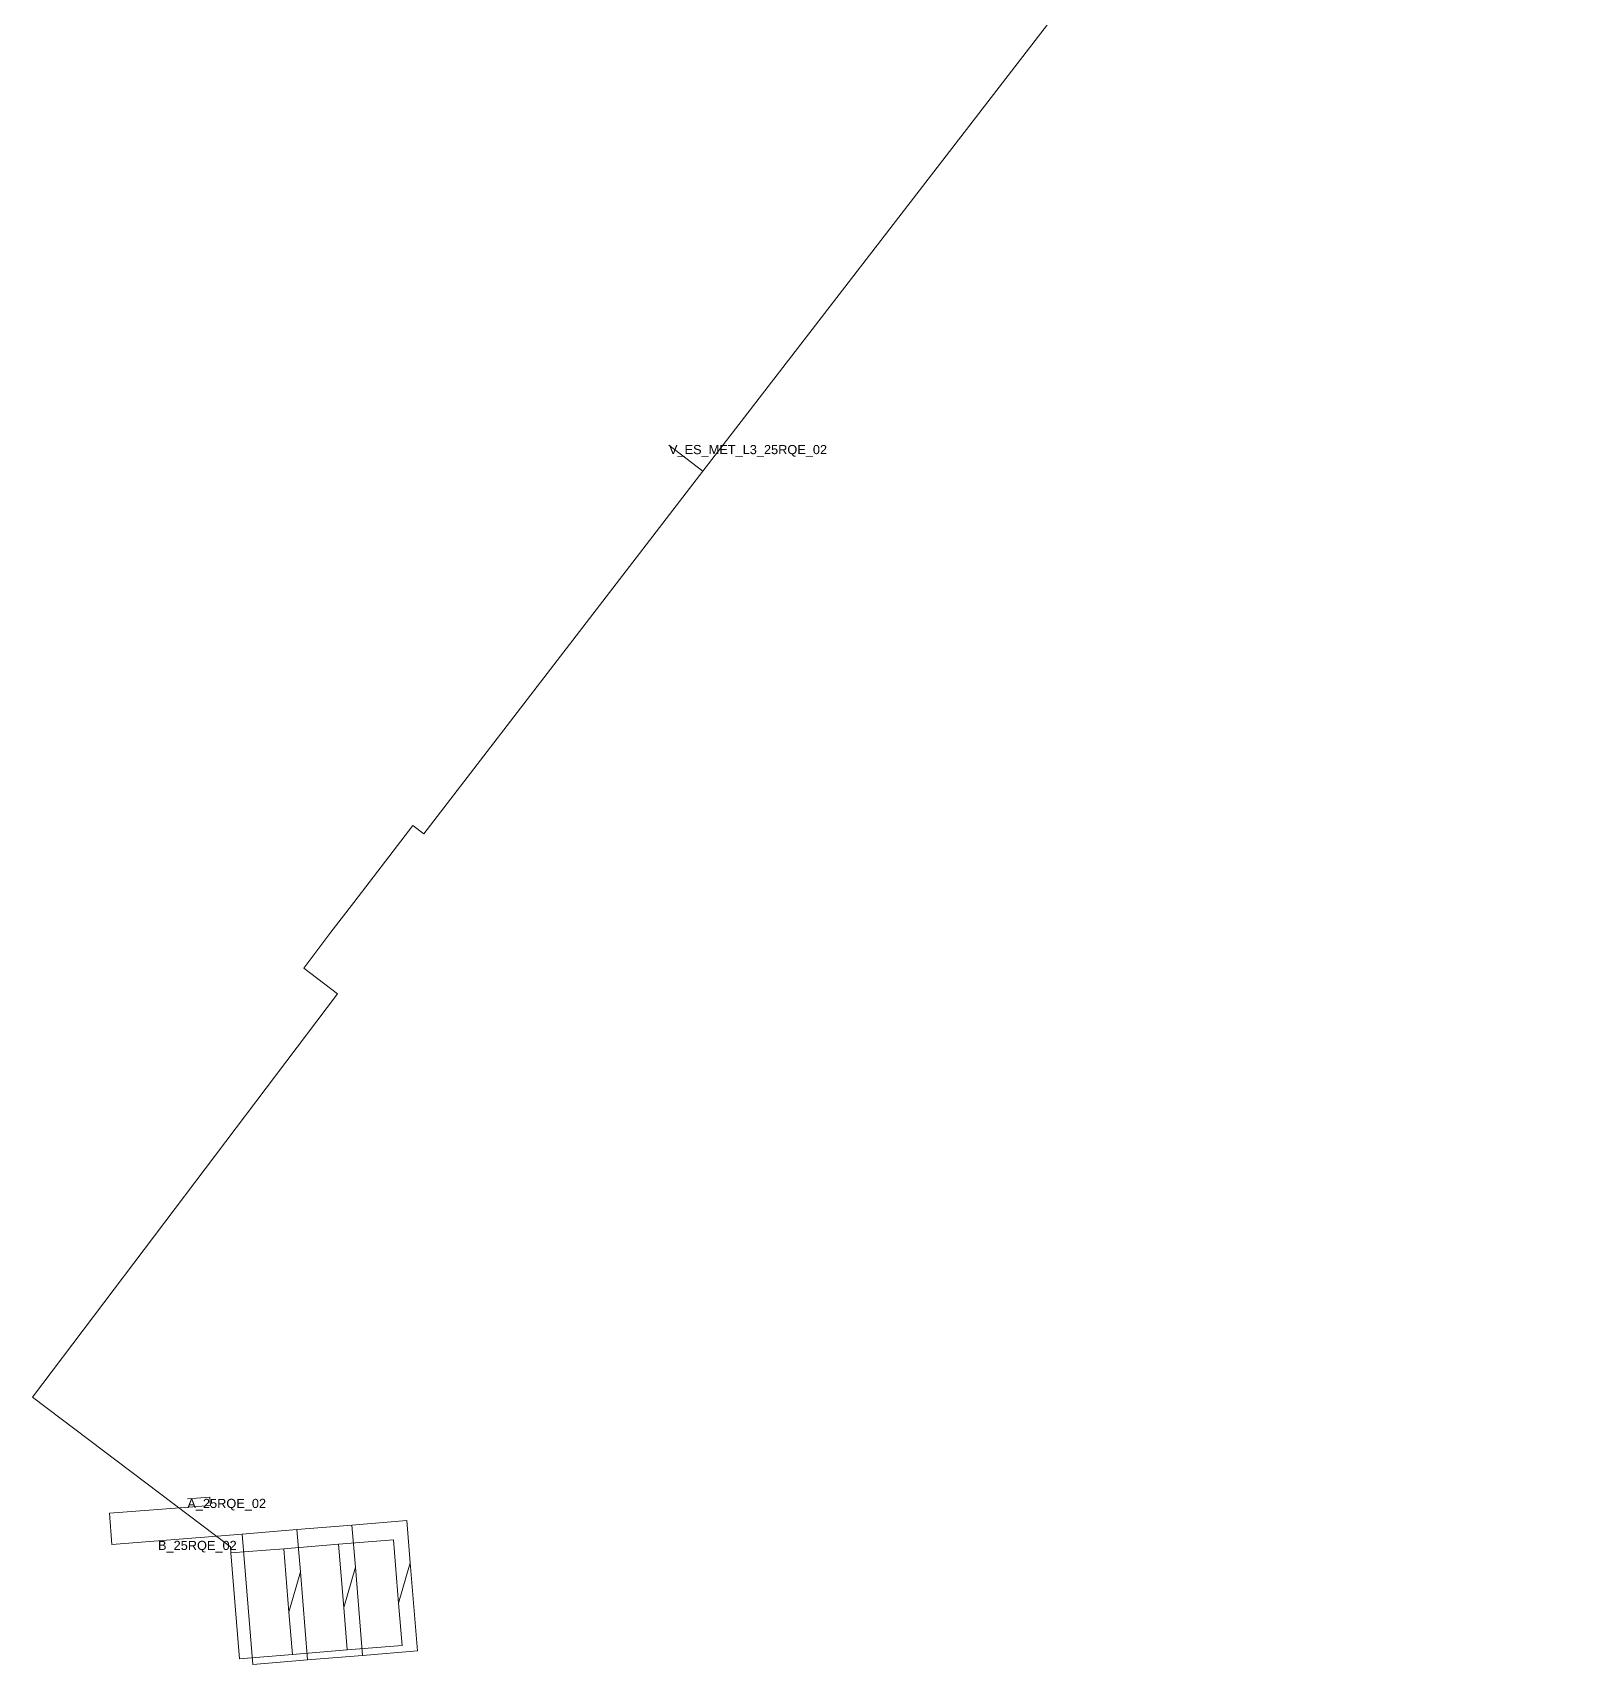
# Model space of a CAD drawing. Header units: metres. Extents: x 431118 to 431272, y 4588687 to 4588866.
# Drawn here: x 431117.6 to 431202.2, y 4588687.1 to 4588776.5 of the extents above; entities that cross this region are included whole.
import ezdxf
from ezdxf.enums import TextEntityAlignment as Align

# ---------------------------------------------------------------- set-up
doc = ezdxf.new("R2010")
doc.units = ezdxf.units.M
doc.header["$MEASUREMENT"] = 0
for name, color, linetype, lineweight, true_color in [('01_A_AccesTren_t', 40, 'Continuous', 0, 0xffd600), ('01_C_AccesExt_t', 251, 'Continuous', 0, 0x646464), ('01_I_Ascensor_l', 251, 'Continuous', 0, 0x646464), ('01_I_BarreraTarifaria_t', 251, 'Continuous', 0, 0x646464), ('01_I_Horitzontal_l', 251, 'Continuous', 0, 0x646464), ('01_I_HoritzontalSUnic_l', 251, 'Continuous', 0, 0x646464)]:
    doc.layers.add(name, color=color, linetype=linetype, lineweight=lineweight, true_color=true_color)
doc.styles.add('Style-Arial', font='arial.ttf')

msp = doc.modelspace()

# ---------------------------------------------------------------- linework, layer by layer
at = {"layer": '01_I_Ascensor_l'}
for p, q in [((431135.153235, 4588728.850608, -100), (431133.89922, 4588727.216615, -90)), ((431127.268027, 4588696.278864), (431127.30371, 4588695.820342, -20)), ((431138.244458, 4588692.678941, -20), (431137.611948, 4588690.472735, -90)), ((431132.234445, 4588692.187986, -20), (431131.601935, 4588689.981779, -90)), ((431135.244451, 4588692.433964, -20), (431134.611941, 4588690.227757, -90))]:
    msp.add_line(p, q, dxfattribs=at)
at = {"layer": '01_I_Horitzontal_l'}
for p, q in [((431202.171897, 4588814.584356, -100), (431154.274224, 4588752.476287, -100)), ((431154.274224, 4588752.476287, -100), (431152.419386, 4588753.902441, -100)), ((431127.268027, 4588696.278864), (431126.040567, 4588696.183342)), ((431124.433724, 4588693.88343, -20), (431129.034988, 4588694.258612, -20))]:
    msp.add_line(p, q, dxfattribs=at)
at = {"layer": '01_I_Horitzontal_l', "flags": 128}
for points, elevation in [([(431135.153235, 4588728.850608), (431138.393571, 4588733.06495), (431138.994134, 4588732.603187), (431154.274224, 4588752.476287)], -100), ([(431128.429113, 4588693.218975), (431128.400836, 4588693.564992), (431117.566326, 4588701.757712), (431134.271322, 4588723.849329), (431132.415083, 4588725.252959), (431133.89922, 4588727.216615)], -90), ([(431127.30371, 4588695.820342), (431121.76879, 4588695.391215), (431121.900915, 4588693.687059), (431124.433724, 4588693.88343)], -20)]:
    msp.add_lwpolyline(points, dxfattribs=dict(at, elevation=elevation))
at = {"layer": '01_I_HoritzontalSUnic_l'}
for p, q in [((431129.034988, 4588694.258612, -20), (431132.045592, 4588694.504093, -20)), ((431129.034988, 4588694.258612, -20), (431129.618883, 4588687.118718, -20)), ((431132.045592, 4588694.504093, -20), (431135.055643, 4588694.74953, -20)), ((431132.234445, 4588692.187986, -20), (431132.045592, 4588694.504093, -20)), ((431135.244451, 4588692.433964, -20), (431135.055643, 4588694.74953, -20)), ((431131.317472, 4588693.455026, -90), (431128.428903, 4588693.218973, -90)), ((431134.327479, 4588693.701004, -90), (431131.317472, 4588693.455026, -90)), ((431131.317472, 4588693.455026, -90), (431131.601935, 4588689.981779, -90)), ((431137.327456, 4588693.946345, -90), (431134.327479, 4588693.701004, -90)), ((431134.327479, 4588693.701004, -90), (431134.611941, 4588690.227757, -90)), ((431137.327456, 4588693.946345, -90), (431137.611948, 4588690.472735, -90)), ((431128.902175, 4588687.43016, -90), (431128.429113, 4588693.218975, -90)), ((431132.234445, 4588692.187986, -20), (431132.628875, 4588687.364873, -20)), ((431135.244451, 4588692.433964, -20), (431135.638867, 4588687.611028, -20)), ((431131.790743, 4588687.666213, -90), (431131.601935, 4588689.981779, -90)), ((431134.80075, 4588687.912191, -90), (431134.611941, 4588690.227757, -90)), ((431137.800757, 4588688.157169, -90), (431137.611948, 4588690.472735, -90)), ((431137.800757, 4588688.157169, -90), (431134.80075, 4588687.912191, -90)), ((431131.790743, 4588687.666213, -90), (431128.902175, 4588687.43016, -90)), ((431129.618883, 4588687.118718, -20), (431132.628875, 4588687.364873, -20)), ((431134.80075, 4588687.912191, -90), (431131.790743, 4588687.666213, -90)), ((431132.628875, 4588687.364873, -20), (431135.638867, 4588687.611028, -20))]:
    msp.add_line(p, q, dxfattribs=at)
at = {"layer": '01_I_HoritzontalSUnic_l', "elevation": -20, "flags": 128}
for points in [[(431135.055643, 4588694.74953), (431138.055678, 4588694.994149), (431138.244458, 4588692.678941)], [(431135.638867, 4588687.611028), (431138.638845, 4588687.856363), (431138.244458, 4588692.678941)]]:
    msp.add_lwpolyline(points, dxfattribs=at)

# ---------------------------------------------------------------- texts
at = {"layer": '01_A_AccesTren_t', "style": 'Style-Arial'}
msp.add_text('V_ES_MET_L3_25RQE_02', height=0.5, dxfattribs=at).set_placement((431152.419386, 4588753.902441, -100), align=Align.TOP_LEFT)
at = {"layer": '01_C_AccesExt_t', "insert": (431126.040567, 4588696.183342), "char_height": 0.5, "attachment_point": 1, "line_spacing_factor": 1.2, "style": 'Style-Arial'}
msp.add_mtext('A_25RQE_02', dxfattribs=at)
at = {"layer": '01_I_BarreraTarifaria_t', "insert": (431124.433724, 4588693.88343, -20), "char_height": 0.5, "attachment_point": 1, "line_spacing_factor": 1.2, "style": 'Style-Arial'}
msp.add_mtext('B_25RQE_02', dxfattribs=at)

doc.saveas('drawing.dxf')
